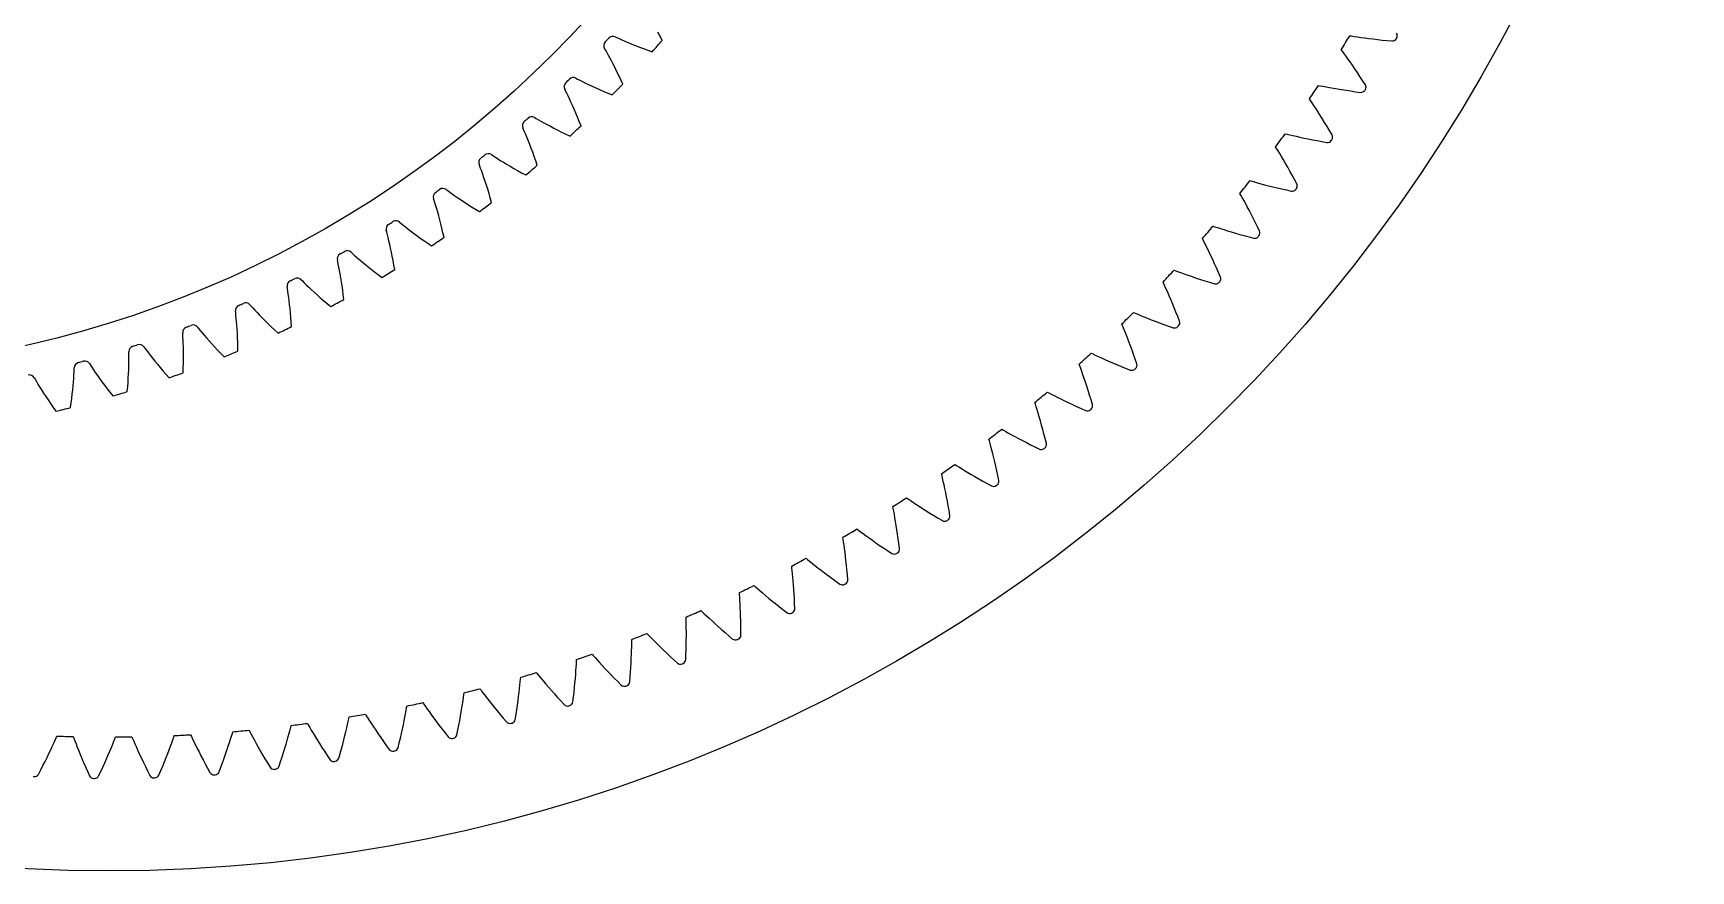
# Model space of a CAD drawing. Header units: millimetres. Extents: x -107 to 107, y -107 to 107.
# Drawn here: x -5.1 to 107.1, y -107.1 to -50.4 of the extents above; entities that cross this region are included whole.
import ezdxf

# ---------------------------------------------------------------- set-up
doc = ezdxf.new("R2010")
doc.units = ezdxf.units.MM

msp = doc.modelspace()

# ---------------------------------------------------------------- linework, layer by layer
at = {"layer": 'journal'}
msp.add_circle((-21.875, 0), 73.3245, dxfattribs=at)
at = {"layer": 'outer'}
msp.add_circle((0, 0), 107.079107, dxfattribs=at)
at = {"layer": 'output_ring'}
for p, q in [((83.489256, -51.572666), (83.41437, -51.471333)), ((83.598293, -51.721525), (83.489256, -51.572666)), ((83.987743, -50.53033), (84.112133, -50.550419)), ((84.112133, -50.550419), (84.294417, -50.579067)), ((84.294417, -50.579067), (84.508019, -50.611458)), ((84.508019, -50.611458), (84.745192, -50.645957)), ((84.745192, -50.645957), (85.001845, -50.68158)), ((85.001845, -50.68158), (85.275396, -50.717629)), ((85.275396, -50.717629), (85.56405, -50.753562)), ((85.56405, -50.753562), (85.866478, -50.788934)), ((85.866478, -50.788934), (86.181653, -50.823367)), ((86.181653, -50.823367), (86.508756, -50.85653)), ((86.508756, -50.85653), (86.846884, -50.888528)), ((83.725015, -51.896501), (83.598293, -51.721525)), ((83.864417, -52.091458), (83.725015, -51.896501)), ((84.013751, -52.303211), (83.864417, -52.091458)), ((84.171211, -52.529786), (84.013751, -52.303211)), ((84.335492, -52.769836), (84.171211, -52.529786)), ((84.50559, -53.022384), (84.335492, -52.769836)), ((84.680697, -53.286691), (84.50559, -53.022384)), ((84.860146, -53.56218), (84.680697, -53.286691)), ((85.043614, -53.848002), (84.860146, -53.56218)), ((81.330658, -54.91375), (81.25994, -54.809465)), ((81.433572, -55.066905), (81.330658, -54.91375)), ((81.870977, -53.892471), (81.99445, -53.917585)), ((81.99445, -53.917585), (82.175423, -53.953597)), ((82.175423, -53.953597), (82.387537, -53.994618)), ((82.387537, -53.994618), (82.623118, -54.038699)), ((82.623118, -54.038699), (82.878116, -54.084694)), ((82.878116, -54.084694), (83.149981, -54.1318)), ((83.149981, -54.1318), (83.436942, -54.179401)), ((83.436942, -54.179401), (83.737687, -54.227)), ((83.737687, -54.227), (84.051208, -54.274177)), ((84.051208, -54.274177), (84.376699, -54.320569)), ((84.376699, -54.320569), (84.713253, -54.366243)), ((81.553099, -55.246873), (81.433572, -55.066905)), ((81.684486, -55.447319), (81.553099, -55.246873)), ((81.825116, -55.66495), (81.684486, -55.447319)), ((81.973264, -55.89772), (81.825116, -55.66495)), ((82.127682, -56.14423), (81.973264, -55.89772)), ((79.619696, -57.166067), (79.742051, -57.196164)), ((79.742051, -57.196164), (79.921415, -57.239481)), ((82.287406, -56.403464), (82.127682, -56.14423)), ((82.451658, -56.67465), (82.287406, -56.403464)), ((82.619795, -56.957186), (82.451658, -56.67465)), ((82.791529, -57.250208), (82.619795, -56.957186)), ((79.038433, -58.16461), (78.972, -58.057545)), ((79.135057, -58.321811), (79.038433, -58.16461)), ((79.247192, -58.506474), (79.135057, -58.321811)), ((79.921415, -57.239481), (80.131693, -57.289064)), ((80.131693, -57.289064), (80.365293, -57.342656)), ((80.365293, -57.342656), (80.618218, -57.398947)), ((80.618218, -57.398947), (80.887951, -57.457031)), ((80.887951, -57.457031), (81.172747, -57.516223)), ((81.172747, -57.516223), (81.471317, -57.575971)), ((81.471317, -57.575971), (81.782668, -57.635815)), ((81.782668, -57.635815), (82.106011, -57.69536)), ((82.106011, -57.69536), (82.440437, -57.754635)), ((79.370348, -58.712081), (79.247192, -58.506474)), ((79.502042, -58.935232), (79.370348, -58.712081)), ((79.640636, -59.173814), (79.502042, -58.935232)), ((79.784937, -59.426379), (79.640636, -59.173814)), ((79.934024, -59.691873), (79.784937, -59.426379)), ((77.237601, -60.34574), (77.358635, -60.38077)), ((77.358635, -60.38077), (77.536097, -60.43132)), ((77.536097, -60.43132), (77.744192, -60.489384)), ((77.744192, -60.489384), (77.975429, -60.552399)), ((77.975429, -60.552399), (78.225865, -60.618894)), ((80.087151, -59.969493), (79.934024, -59.691873)), ((80.2437, -60.25861), (80.087151, -59.969493)), ((80.403418, -60.558351), (80.2437, -60.25861)), ((76.616349, -61.319906), (76.554309, -61.210237)), ((76.706522, -61.480893), (76.616349, -61.319906)), ((76.811082, -61.66995), (76.706522, -61.480893)), ((76.925804, -61.880378), (76.811082, -61.66995)), ((78.225865, -60.618894), (78.493023, -60.687862)), ((78.493023, -60.687862), (78.775185, -60.758546)), ((78.775185, -60.758546), (79.071088, -60.830345)), ((79.071088, -60.830345), (79.379759, -60.902757)), ((79.379759, -60.902757), (79.700423, -60.975356)), ((79.700423, -60.975356), (80.032173, -61.048136)), ((77.048347, -62.108683), (76.925804, -61.880378)), ((77.177158, -62.352686), (77.048347, -62.108683)), ((77.311105, -62.610891), (77.177158, -62.352686)), ((77.44931, -62.882209), (77.311105, -62.610891)), ((74.728604, -63.426264), (74.848119, -63.466171)), ((74.848119, -63.466171), (75.023387, -63.523871)), ((75.023387, -63.523871), (75.228958, -63.59032)), ((75.228958, -63.59032), (75.457451, -63.662655)), ((75.457451, -63.662655), (75.704987, -63.739244)), ((75.704987, -63.739244), (75.96913, -63.818982)), ((75.96913, -63.818982), (76.248196, -63.901043)), ((76.248196, -63.901043), (76.540947, -63.984774)), ((77.591062, -63.165806), (77.44931, -62.882209)), ((77.735765, -63.46103), (77.591062, -63.165806)), ((77.883205, -63.766998), (77.735765, -63.46103)), ((74.068384, -64.374454), (74.010839, -64.26236)), ((74.151959, -64.538963), (74.068384, -64.374454)), ((74.248771, -64.732102), (74.151959, -64.538963)), ((74.354872, -64.947006), (74.248771, -64.732102)), ((74.468061, -65.180089), (74.354872, -64.947006)), ((76.540947, -63.984774), (76.846429, -64.069636)), ((76.846429, -64.069636), (77.163888, -64.155171)), ((77.163888, -64.155171), (77.492415, -64.241335)), ((74.586878, -65.429112), (74.468061, -65.180089)), ((74.710252, -65.692534), (74.586878, -65.429112)), ((74.837348, -65.969229), (74.710252, -65.692534)), ((74.96749, -66.258338), (74.837348, -65.969229)), ((71.398725, -67.323234), (71.34577, -67.208901)), ((71.475564, -67.490995), (71.398725, -67.323234)), ((72.096829, -66.402579), (72.214628, -66.447297)), ((72.214628, -66.447297), (72.387414, -66.512052)), ((72.387414, -66.512052), (72.590123, -66.586778)), ((72.590123, -66.586778), (72.815497, -66.668313)), ((72.815497, -66.668313), (73.059726, -66.754871)), ((73.059726, -66.754871), (73.32042, -66.845248)), ((73.32042, -66.845248), (73.595932, -66.938551)), ((73.595932, -66.938551), (73.885048, -67.034077)), ((73.885048, -67.034077), (74.186841, -67.131249)), ((74.186841, -67.131249), (74.500573, -67.229579)), ((74.500573, -67.229579), (74.825338, -67.328986)), ((75.100111, -66.559184), (74.96749, -66.258338)), ((75.235029, -66.870875), (75.100111, -66.559184)), ((71.56447, -67.687899), (71.475564, -67.490995)), ((71.661774, -67.906926), (71.56447, -67.687899)), ((71.765425, -68.144405), (71.661774, -67.906926)), ((71.874053, -68.398039), (71.765425, -68.144405)), ((71.986649, -68.666244), (71.874053, -68.398039)), ((69.346598, -69.269796), (69.462489, -69.31925)), ((69.462489, -69.31925), (69.632508, -69.390955)), ((69.632508, -69.390955), (69.832023, -69.473834)), ((69.832023, -69.473834), (70.053907, -69.564435)), ((70.053907, -69.564435), (70.294427, -69.660819)), ((72.102428, -68.947862), (71.986649, -68.666244)), ((72.220747, -69.242008), (72.102428, -68.947862)), ((72.341066, -69.547981), (72.220747, -69.242008)), ((72.463243, -69.864884), (72.341066, -69.547981)), ((68.611758, -70.161403), (68.56348, -70.045017)), ((68.681736, -70.33214), (68.611758, -70.161403)), ((68.762589, -70.532485), (68.681736, -70.33214)), ((68.850937, -70.755276), (68.762589, -70.532485)), ((70.294427, -69.660819), (70.551245, -69.761687)), ((70.551245, -69.761687), (70.822749, -69.866078)), ((70.822749, -69.866078), (71.107757, -69.973243)), ((71.107757, -69.973243), (71.405364, -70.082565)), ((71.405364, -70.082565), (71.714853, -70.193529)), ((71.714853, -70.193529), (72.035323, -70.306015)), ((68.944879, -70.99676), (68.850937, -70.755276)), ((69.043138, -71.254587), (68.944879, -70.99676)), ((69.144773, -71.527135), (69.043138, -71.254587)), ((69.249044, -71.813214), (69.144773, -71.527135)), ((69.355345, -72.111914), (69.249044, -71.813214)), ((65.712062, -72.884297), (65.668541, -72.76605)), ((65.775063, -73.057729), (65.712062, -72.884297)), ((66.482432, -72.023201), (66.596223, -72.077312)), ((66.596223, -72.077312), (66.763196, -72.155848)), ((66.763196, -72.155848), (66.959189, -72.246744)), ((66.959189, -72.246744), (67.177219, -72.346263)), ((67.177219, -72.346263), (67.413636, -72.452315)), ((67.413636, -72.452315), (67.666155, -72.563508)), ((67.666155, -72.563508), (67.933205, -72.678816)), ((67.933205, -72.678816), (68.213636, -72.797443)), ((68.213636, -72.797443), (68.506568, -72.918736)), ((68.506568, -72.918736), (68.811306, -73.042151)), ((69.463166, -72.422511), (69.355345, -72.111914)), ((69.572399, -72.744105), (69.463166, -72.422511)), ((65.847731, -73.261186), (65.775063, -73.057729)), ((65.926977, -73.487374), (65.847731, -73.261186)), ((66.011056, -73.732468), (65.926977, -73.487374)), ((66.098786, -73.994065), (66.011056, -73.732468)), ((66.189292, -74.270508), (66.098786, -73.994065)), ((68.811306, -73.042151), (69.126954, -73.167532)), ((63.509035, -74.658274), (63.620539, -74.716951)), ((63.620539, -74.716951), (63.784193, -74.802189)), ((63.784193, -74.802189), (63.976341, -74.900954)), ((63.976341, -74.900954), (64.190159, -75.009226)), ((64.190159, -75.009226), (64.422083, -75.124772)), ((64.422083, -75.124772), (64.669889, -75.246107)), ((66.281884, -74.560578), (66.189292, -74.270508)), ((66.375993, -74.863339), (66.281884, -74.560578)), ((66.471138, -75.178051), (66.375993, -74.863339)), ((66.567249, -75.503808), (66.471138, -75.178051)), ((62.704401, -75.487442), (62.665708, -75.367529)), ((62.760322, -75.663285), (62.704401, -75.487442)), ((62.824685, -75.869519), (62.760322, -75.663285)), ((62.8947, -76.098734), (62.824685, -75.869519)), ((62.968777, -76.347033), (62.8947, -76.098734)), ((64.669889, -75.246107), (64.932047, -75.372143)), ((64.932047, -75.372143), (65.20744, -75.502037)), ((65.20744, -75.502037), (65.495216, -75.635102)), ((65.495216, -75.635102), (65.794702, -75.770765)), ((65.794702, -75.770765), (66.10501, -75.908835)), ((60.431292, -77.170682), (60.540328, -77.23383)), ((60.540328, -77.23383), (60.700393, -77.32563)), ((60.700393, -77.32563), (60.88838, -77.432101)), ((60.88838, -77.432101), (61.097635, -77.54895)), ((63.045834, -76.61197), (62.968777, -76.347033)), ((63.125063, -76.891854), (63.045834, -76.61197)), ((63.205823, -77.185438), (63.125063, -76.891854)), ((63.287585, -77.491765), (63.205823, -77.185438)), ((59.593718, -77.966561), (59.559915, -77.845178)), ((59.642466, -78.144526), (59.593718, -77.966561)), ((59.698418, -78.353199), (59.642466, -78.144526)), ((59.759087, -78.585063), (59.698418, -78.353199)), ((61.097635, -77.54895), (61.324686, -77.6738)), ((61.324686, -77.6738), (61.567371, -77.805077)), ((61.567371, -77.805077), (61.824206, -77.941634)), ((61.824206, -77.941634), (62.094109, -78.082581)), ((62.094109, -78.082581), (62.376255, -78.227199)), ((62.376255, -78.227199), (62.669998, -78.374887)), ((62.669998, -78.374887), (62.974455, -78.52542)), ((63.369898, -77.810074), (63.287585, -77.491765)), ((63.452729, -78.139458), (63.369898, -77.810074)), ((57.254262, -79.5563), (57.360648, -79.623815)), ((57.360648, -79.623815), (57.516861, -79.722026)), ((59.82304, -78.83616), (59.759087, -78.585063)), ((59.889297, -79.104003), (59.82304, -78.83616)), ((59.957119, -79.386867), (59.889297, -79.104003)), ((60.025915, -79.683483), (59.957119, -79.386867)), ((56.385121, -80.317582), (56.356266, -80.194929)), ((56.426618, -80.497376), (56.385121, -80.317582)), ((56.474068, -80.708145), (56.426618, -80.497376)), ((56.52529, -80.942277), (56.474068, -80.708145)), ((57.516861, -79.722026), (57.700379, -79.836027)), ((57.700379, -79.836027), (57.904727, -79.96126)), ((57.904727, -79.96126), (58.126532, -80.095209)), ((58.126532, -80.095209), (58.363698, -80.236213)), ((58.363698, -80.236213), (58.614788, -80.383067)), ((58.614788, -80.383067), (58.878757, -80.534836)), ((58.878757, -80.534836), (59.154811, -80.69077)), ((59.154811, -80.69077), (59.442327, -80.85024)), ((60.095195, -79.992871), (60.025915, -79.683483)), ((60.164542, -80.314255), (60.095195, -79.992871)), ((60.233955, -80.646725), (60.164542, -80.314255)), ((53.983162, -81.811206), (54.086725, -81.882977)), ((54.086725, -81.882977), (54.23883, -81.987438)), ((56.579015, -81.195759), (56.52529, -80.942277)), ((56.634363, -81.466067), (56.579015, -81.195759)), ((56.690665, -81.751448), (56.634363, -81.466067)), ((56.747384, -82.050608), (56.690665, -81.751448)), ((59.442327, -80.85024), (59.740434, -81.012988)), ((53.083885, -82.53664), (53.060024, -82.412919)), ((53.118061, -82.717969), (53.083885, -82.53664)), ((53.15693, -82.930488), (53.118061, -82.717969)), ((53.198622, -83.166503), (53.15693, -82.930488)), ((54.23883, -81.987438), (54.417577, -82.108783)), ((54.417577, -82.108783), (54.616682, -82.242195)), ((54.616682, -82.242195), (54.832876, -82.385022)), ((54.832876, -82.385022), (55.064133, -82.535522)), ((55.064133, -82.535522), (55.309065, -82.69243)), ((55.309065, -82.69243), (55.566667, -82.854773)), ((55.566667, -82.854773), (55.836175, -83.021765)), ((55.836175, -83.021765), (56.116992, -83.192757)), ((56.80407, -82.36255), (56.747384, -82.050608)), ((56.860335, -82.68648), (56.80407, -82.36255)), ((56.916218, -83.021489), (56.860335, -82.68648)), ((50.623369, -83.931697), (50.723938, -84.007606)), ((50.723938, -84.007606), (50.871685, -84.118146)), ((50.871685, -84.118146), (51.045367, -84.246635)), ((53.24203, -83.421954), (53.198622, -83.166503)), ((53.286378, -83.694283), (53.24203, -83.421954)), ((53.331069, -83.981711), (53.286378, -83.694283)), ((53.375618, -84.282924), (53.331069, -83.981711)), ((56.116992, -83.192757), (56.408259, -83.367451)), ((49.695431, -84.620092), (49.676604, -84.495505)), ((49.722231, -84.802656), (49.695431, -84.620092)), ((49.752456, -85.016576), (49.722231, -84.802656)), ((49.784548, -85.254087), (49.752456, -85.016576)), ((49.817569, -85.511087), (49.784548, -85.254087)), ((51.045367, -84.246635), (51.238902, -84.388006)), ((51.238902, -84.388006), (51.449131, -84.539477)), ((51.449131, -84.539477), (51.674098, -84.699225)), ((51.674098, -84.699225), (51.91247, -84.86593)), ((51.91247, -84.86593), (52.163282, -85.038579)), ((52.163282, -85.038579), (52.425801, -85.216356)), ((52.425801, -85.216356), (52.699458, -85.398588)), ((53.419615, -84.596907), (53.375618, -84.282924)), ((53.462707, -84.922851), (53.419615, -84.596907)), ((53.504968, -85.25985), (53.462707, -84.922851)), ((47.180401, -85.914289), (47.277812, -85.994211)), ((47.277812, -85.994211), (47.420957, -86.110647)), ((47.420957, -86.110647), (47.58929, -86.246069)), ((47.58929, -86.246069), (47.776936, -86.395167)), ((47.776936, -86.395167), (47.980854, -86.555034)), ((49.850844, -85.78499), (49.817569, -85.511087)), ((49.88385, -86.073993), (49.850844, -85.78499)), ((49.916156, -86.376763), (49.88385, -86.073993)), ((49.947393, -86.692271), (49.916156, -86.376763)), ((52.699458, -85.398588), (52.983405, -85.584942)), ((46.225328, -86.564513), (46.211565, -86.439265)), ((46.244707, -86.748013), (46.225328, -86.564513)), ((46.266238, -86.962982), (46.244707, -86.748013)), ((46.288679, -87.201598), (46.266238, -86.962982)), ((46.311258, -87.459726), (46.288679, -87.201598)), ((46.333406, -87.734752), (46.311258, -87.459726)), ((47.980854, -86.555034), (48.199163, -86.723768)), ((48.199163, -86.723768), (48.430583, -86.899996)), ((48.430583, -86.899996), (48.674192, -87.082667)), ((48.674192, -87.082667), (48.929291, -87.270937)), ((48.929291, -87.270937), (49.195338, -87.464109)), ((49.195338, -87.464109), (49.4715, -87.661817)), ((49.97724, -87.019694), (49.947393, -86.692271)), ((50.005809, -87.358129), (49.97724, -87.019694)), ((42.679277, -88.366708), (42.670601, -88.241006)), ((42.691204, -88.550843), (42.679277, -88.366708)), ((42.704005, -88.766508), (42.691204, -88.550843)), ((43.659916, -87.755724), (43.754008, -87.839528)), ((43.754008, -87.839528), (43.892317, -87.961669)), ((43.892317, -87.961669), (44.055024, -88.103802)), ((44.055024, -88.103802), (44.236474, -88.260381)), ((44.236474, -88.260381), (44.433745, -88.428381)), ((44.433745, -88.428381), (44.645036, -88.605823)), ((44.645036, -88.605823), (44.869125, -88.791285)), ((46.354673, -88.024855), (46.333406, -87.734752)), ((46.374681, -88.328686), (46.354673, -88.024855)), ((46.393107, -88.645201), (46.374681, -88.328686)), ((46.40966, -88.973564), (46.393107, -88.645201)), ((40.067698, -89.452976), (40.158316, -89.540524)), ((40.158316, -89.540524), (40.291562, -89.66817)), ((40.291562, -89.66817), (40.448375, -89.81678)), ((42.716758, -89.005838), (42.704005, -88.766508)), ((42.728857, -89.264668), (42.716758, -89.005838)), ((42.739841, -89.540366), (42.728857, -89.264668)), ((42.749334, -89.831092), (42.739841, -89.540366)), ((44.869125, -88.791285), (45.105131, -88.983678)), ((45.105131, -88.983678), (45.35239, -89.182132)), ((45.35239, -89.182132), (45.61039, -89.385927)), ((45.61039, -89.385927), (45.878314, -89.594665)), ((46.42449, -89.312879), (46.40966, -88.973564)), ((39.063104, -90.023717), (39.059529, -89.897767)), ((39.067559, -90.208185), (39.063104, -90.023717)), ((39.07161, -90.424191), (39.067559, -90.208185)), ((39.074653, -90.663841), (39.07161, -90.424191)), ((39.076253, -90.922949), (39.074653, -90.663841)), ((40.448375, -89.81678), (40.62333, -89.980584)), ((40.62333, -89.980584), (40.813631, -90.15644)), ((40.813631, -90.15644), (41.017558, -90.342299)), ((41.017558, -90.342299), (41.233947, -90.536691)), ((41.233947, -90.536691), (41.461962, -90.73849)), ((41.461962, -90.73849), (41.700976, -90.946801)), ((42.757014, -90.135485), (42.749334, -89.831092)), ((42.762597, -90.452486), (42.757014, -90.135485)), ((42.765829, -90.781251), (42.762597, -90.452486)), ((42.766897, -91.120888), (42.765829, -90.781251)), ((35.368349, -92.172883), (35.37502, -91.933307)), ((35.37502, -91.933307), (35.379726, -91.717314)), ((35.379726, -91.717314), (35.382751, -91.532818)), ((35.382751, -91.532818), (35.384283, -91.406826)), ((36.409649, -91.003257), (36.496645, -91.094406)), ((36.496645, -91.094406), (36.624608, -91.227347)), ((36.624608, -91.227347), (36.77527, -91.382189)), ((36.77527, -91.382189), (36.943443, -91.552949)), ((36.943443, -91.552949), (37.126461, -91.736373)), ((37.126461, -91.736373), (37.322688, -91.930344)), ((37.322688, -91.930344), (37.531022, -92.133344)), ((39.061828, -92.111159), (39.069096, -91.794191)), ((39.069096, -91.794191), (39.073759, -91.489738)), ((39.073759, -91.489738), (39.076055, -91.198865)), ((39.076055, -91.198865), (39.076253, -90.922949)), ((41.700976, -90.946801), (41.950505, -91.160884)), ((41.950505, -91.160884), (42.209749, -91.380308)), ((31.620309, -93.291377), (31.633765, -93.075752)), ((31.633765, -93.075752), (31.644264, -92.89153)), ((31.644264, -92.89153), (31.6509, -92.765704)), ((32.691779, -92.40402), (32.775009, -92.498619)), ((32.775009, -92.498619), (32.89748, -92.636637)), ((32.89748, -92.636637), (33.041743, -92.797458)), ((33.041743, -92.797458), (33.202858, -92.974893)), ((33.202858, -92.974893), (33.378292, -93.165583)), ((35.316988, -93.30208), (35.333985, -92.998066)), ((35.333985, -92.998066), (35.348068, -92.707525)), ((35.348068, -92.707525), (35.359447, -92.431844)), ((35.359447, -92.431844), (35.368349, -92.172883)), ((37.531022, -92.133344), (37.750671, -92.344218)), ((37.750671, -92.344218), (37.981047, -92.562044)), ((37.981047, -92.562044), (38.221695, -92.786064)), ((38.221695, -92.786064), (38.471834, -93.015814)), ((39.039037, -92.779185), (39.051734, -92.439784)), ((39.051734, -92.439784), (39.061828, -92.111159)), ((27.835829, -94.281267), (27.853785, -94.097622)), ((27.853785, -94.097622), (27.865516, -93.972168)), ((28.920196, -93.652963), (28.999525, -93.750858)), ((28.999525, -93.750858), (29.116301, -93.893726)), ((29.116301, -93.893726), (29.253928, -94.060261)), ((29.253928, -94.060261), (29.40772, -94.244079)), ((29.40772, -94.244079), (29.575283, -94.441722)), ((31.536158, -94.353598), (31.562003, -94.063867)), ((31.562003, -94.063867), (31.584545, -93.788873)), ((31.584545, -93.788873), (31.603934, -93.530486)), ((31.603934, -93.530486), (31.620309, -93.291377)), ((33.378292, -93.165583), (33.566498, -93.367346)), ((33.566498, -93.367346), (33.766433, -93.578623)), ((33.766433, -93.578623), (33.977356, -93.798226)), ((33.977356, -93.798226), (34.198715, -94.025208)), ((34.198715, -94.025208), (34.430087, -94.258796)), ((34.430087, -94.258796), (34.67071, -94.498495)), ((35.247036, -94.285047), (35.273478, -93.946439)), ((35.273478, -93.946439), (35.296881, -93.618493)), ((35.296881, -93.618493), (35.316988, -93.30208)), ((23.961285, -95.545706), (23.992159, -95.331879)), ((23.992159, -95.331879), (24.017542, -95.149112)), ((24.017542, -95.149112), (24.034348, -95.024236)), ((25.101098, -94.748035), (25.176394, -94.849064)), ((25.176394, -94.849064), (25.287285, -94.996547)), ((25.287285, -94.996547), (25.41805, -95.168523)), ((25.41805, -95.168523), (25.564266, -95.358423)), ((25.564266, -95.358423), (25.723681, -95.562694)), ((27.686517, -95.554108), (27.724082, -95.265662)), ((27.724082, -95.265662), (27.75775, -94.991808)), ((27.75775, -94.991808), (27.787595, -94.734419)), ((27.787595, -94.734419), (27.813646, -94.49617)), ((27.813646, -94.49617), (27.835829, -94.281267)), ((29.575283, -94.441722), (29.755157, -94.650947)), ((29.755157, -94.650947), (29.946366, -94.870153)), ((29.946366, -94.870153), (30.148216, -95.098122)), ((30.148216, -95.098122), (30.360195, -95.33389)), ((30.360195, -95.33389), (30.581911, -95.576662)), ((31.397125, -95.635998), (31.437267, -95.29874)), ((31.437267, -95.29874), (31.473941, -94.972012)), ((31.473941, -94.972012), (31.506855, -94.656674)), ((31.506855, -94.656674), (31.536158, -94.353598)), ((17.34552, -96.469623), (17.412387, -96.576418)), ((20.024296, -96.673616), (20.069556, -96.43826)), ((20.069556, -96.43826), (20.10907, -96.22586)), ((20.10907, -96.22586), (20.141839, -96.044272)), ((20.141839, -96.044272), (20.163691, -95.92018)), ((21.240758, -95.687436), (21.311898, -95.791434)), ((21.311898, -95.791434), (21.416721, -95.94329)), ((21.416721, -95.94329), (21.54041, -96.120423)), ((21.54041, -96.120423), (21.67881, -96.316093)), ((21.67881, -96.316093), (21.829816, -96.526656)), ((23.791387, -96.597622), (23.840611, -96.310936)), ((23.840611, -96.310936), (23.885349, -96.038671)), ((23.885349, -96.038671), (23.9256, -95.782703)), ((23.9256, -95.782703), (23.961285, -95.545706)), ((25.723681, -95.562694), (25.894929, -95.779036)), ((25.894929, -95.779036), (26.077097, -96.005811)), ((26.077097, -96.005811), (26.269543, -96.241773)), ((26.269543, -96.241773), (26.471793, -96.485937)), ((26.471793, -96.485937), (26.683488, -96.737496)), ((27.495628, -96.82982), (27.549405, -96.494466)), ((27.549405, -96.494466), (27.599289, -96.169492)), ((27.599289, -96.169492), (27.644955, -95.855747)), ((27.644955, -95.855747), (27.686517, -95.554108)), ((30.581911, -95.576662), (30.812622, -95.825915)), ((9.475995, -97.557474), (9.533994, -97.669334)), ((12.193623, -97.746819), (12.250208, -97.538316)), ((12.250208, -97.538316), (12.297576, -97.359979)), ((12.297576, -97.359979), (12.329406, -97.238064)), ((13.421784, -97.093311), (13.484268, -97.202728)), ((13.484268, -97.202728), (13.576449, -97.362574)), ((13.576449, -97.362574), (13.685385, -97.549143)), ((13.685385, -97.549143), (13.807485, -97.755378)), ((16.029243, -97.657563), (16.090092, -97.405695)), ((16.090092, -97.405695), (16.144853, -97.172366)), ((16.144853, -97.172366), (16.192942, -96.961742)), ((16.192942, -96.961742), (16.233043, -96.781631)), ((16.233043, -96.781631), (16.259906, -96.658526)), ((17.412387, -96.576418), (17.51097, -96.732397)), ((17.51097, -96.732397), (17.627378, -96.914398)), ((17.627378, -96.914398), (17.757735, -97.115516)), ((17.757735, -97.115516), (17.900084, -97.332026)), ((17.900084, -97.332026), (18.053249, -97.561526)), ((18.053249, -97.561526), (18.216454, -97.802309)), ((19.791315, -97.77971), (19.857168, -97.482427)), ((19.857168, -97.482427), (19.91797, -97.197971)), ((19.91797, -97.197971), (19.973705, -96.927743)), ((19.973705, -96.927743), (20.024296, -96.673616)), ((21.829816, -96.526656), (21.992155, -96.749761)), ((21.992155, -96.749761), (22.164984, -96.983732)), ((22.164984, -96.983732), (22.347709, -97.227299)), ((22.347709, -97.227299), (22.539898, -97.479459)), ((22.539898, -97.479459), (22.741225, -97.73939)), ((23.548956, -97.864551), (23.616279, -97.531651)), ((23.616279, -97.531651), (23.679292, -97.208966)), ((23.679292, -97.208966), (23.737635, -96.89733)), ((23.737635, -96.89733), (23.791387, -96.597622)), ((26.683488, -96.737496), (26.903909, -96.995893)), ((-3.957199, -98.88517), (-3.846896, -98.650707)), ((-3.846896, -98.650707), (-3.746287, -98.433177)), ((-3.746287, -98.433177), (-3.656784, -98.236545)), ((-3.656784, -98.236545), (-3.581247, -98.068193)), ((-3.581247, -98.068193), (-3.530154, -97.953016)), ((-2.428736, -97.986512), (-2.384735, -98.104581)), ((-2.384735, -98.104581), (-2.319569, -98.277212)), ((-2.319569, -98.277212), (-2.24218, -98.47892)), ((-2.24218, -98.47892), (-2.154976, -98.702161)), ((-2.154976, -98.702161), (-2.059124, -98.942894)), ((0.05343, -98.964304), (0.154141, -98.725563)), ((0.154141, -98.725563), (0.245852, -98.504135)), ((0.245852, -98.504135), (0.327313, -98.304037)), ((0.327313, -98.304037), (0.395965, -98.132762)), ((0.395965, -98.132762), (0.442349, -98.015609)), ((1.544219, -98.004442), (1.592968, -98.120631)), ((1.592968, -98.120631), (1.665078, -98.290479)), ((1.665078, -98.290479), (1.750577, -98.488885)), ((1.750577, -98.488885), (1.846756, -98.708409)), ((1.846756, -98.708409), (1.952285, -98.94506)), ((4.063972, -98.880839), (4.154925, -98.638213)), ((4.154925, -98.638213), (4.237587, -98.413251)), ((4.237587, -98.413251), (4.310872, -98.210015)), ((4.310872, -98.210015), (4.372527, -98.0361)), ((4.372527, -98.0361), (4.414125, -97.917163)), ((5.514638, -97.861351), (5.568055, -97.975469)), ((5.568055, -97.975469), (5.646988, -98.142255)), ((5.646988, -98.142255), (5.740458, -98.337034)), ((5.740458, -98.337034), (5.845455, -98.552479)), ((5.845455, -98.552479), (5.960487, -98.784659)), ((7.979732, -98.896385), (8.067837, -98.634914)), ((8.067837, -98.634914), (8.148883, -98.388801)), ((8.148883, -98.388801), (8.22236, -98.160674)), ((8.22236, -98.160674), (8.287348, -97.954635)), ((8.287348, -97.954635), (8.341904, -97.778364)), ((8.341904, -97.778364), (8.378648, -97.657839)), ((9.533994, -97.669334), (9.619621, -97.832784)), ((9.619621, -97.832784), (9.720907, -98.023614)), ((9.720907, -98.023614), (9.834549, -98.234628)), ((9.834549, -98.234628), (9.958896, -98.461955)), ((9.958896, -98.461955), (10.092972, -98.703106)), ((10.092972, -98.703106), (10.236141, -98.956314)), ((11.897371, -98.770356), (11.98101, -98.491759)), ((11.98101, -98.491759), (12.058446, -98.226932)), ((12.058446, -98.226932), (12.129452, -97.977737)), ((12.129452, -97.977737), (12.193623, -97.746819)), ((13.807485, -97.755378), (13.940943, -97.977479)), ((13.940943, -97.977479), (14.084681, -98.212998)), ((14.084681, -98.212998), (14.237994, -98.460196)), ((14.237994, -98.460196), (14.400394, -98.717762)), ((14.400394, -98.717762), (14.57153, -98.984658)), ((15.729087, -98.807326), (15.812477, -98.501439)), ((15.812477, -98.501439), (15.890323, -98.207069)), ((15.890323, -98.207069), (15.962603, -97.925311)), ((15.962603, -97.925311), (16.029243, -97.657563)), ((18.216454, -97.802309), (18.389158, -98.053081)), ((18.389158, -98.053081), (18.57097, -98.312822)), ((18.57097, -98.312822), (18.761598, -98.580698)), ((18.761598, -98.580698), (18.960368, -98.856098)), ((19.563593, -98.73849), (19.644351, -98.408592)), ((19.644351, -98.408592), (19.72039, -98.088726)), ((19.72039, -98.088726), (19.791315, -97.77971)), ((22.741225, -97.73939), (22.950992, -98.006508)), ((-4.482657, -99.950977), (-4.339399, -99.668137)), ((-4.339399, -99.668137), (-4.20389, -99.395463)), ((-4.20389, -99.395463), (-4.076373, -99.134022)), ((-4.076373, -99.134022), (-3.957199, -98.88517)), ((-2.059124, -98.942894), (-1.955293, -99.198528)), ((-1.955293, -99.198528), (-1.843898, -99.467235)), ((-1.843898, -99.467235), (-1.725209, -99.747639)), ((-1.725209, -99.747639), (-1.599404, -100.038662)), ((-0.428403, -100.050529), (-0.296726, -99.762116)), ((-0.296726, -99.762116), (-0.172378, -99.484175)), ((-0.172378, -99.484175), (-0.05556, -99.217781)), ((-0.05556, -99.217781), (0.05343, -98.964304)), ((1.952285, -98.94506), (2.066391, -99.196276)), ((2.066391, -99.196276), (2.188584, -99.460248)), ((2.188584, -99.460248), (2.318539, -99.735612)), ((2.318539, -99.735612), (2.456034, -100.021297)), ((3.626555, -99.985699), (3.746435, -99.692187)), ((3.746435, -99.692187), (3.859417, -99.409434)), ((3.859417, -99.409434), (3.965343, -99.138525)), ((3.965343, -99.138525), (4.063972, -98.880839)), ((5.960487, -98.784659), (6.08468, -99.031045)), ((6.08468, -99.031045), (6.21747, -99.289847)), ((6.21747, -99.289847), (6.358478, -99.559719)), ((6.358478, -99.559719), (6.507437, -99.839597)), ((6.507437, -99.839597), (6.664161, -100.12862)), ((7.561274, -100.064873), (7.675554, -99.756593)), ((7.675554, -99.756593), (7.783441, -99.458463)), ((7.783441, -99.458463), (7.884872, -99.171365)), ((7.884872, -99.171365), (7.979732, -98.896385)), ((10.236141, -98.956314), (10.387969, -99.22025)), ((10.387969, -99.22025), (10.548149, -99.493862)), ((10.548149, -99.493862), (10.716457, -99.776296)), ((10.716457, -99.776296), (10.892271, -100.066888)), ((11.503039, -99.998518), (11.610249, -99.676245)), ((11.610249, -99.676245), (11.711942, -99.363587)), ((11.711942, -99.363587), (11.807659, -99.06133)), ((11.807659, -99.06133), (11.897371, -98.770356)), ((14.57153, -98.984658), (14.751145, -99.260039)), ((14.751145, -99.260039), (14.938591, -99.543267)), ((15.546087, -99.450202), (15.640149, -99.123849)), ((15.640149, -99.123849), (15.729087, -98.807326)), ((-4.791321, -100.543855), (-4.63349, -100.243116)), ((-4.63349, -100.243116), (-4.482657, -99.950977)), ((-1.599404, -100.038662), (-1.466602, -100.339427)), ((-1.466602, -100.339427), (-1.327338, -100.649201)), ((-0.712787, -100.65543), (-0.567274, -100.348542)), ((-0.567274, -100.348542), (-0.428403, -100.050529)), ((2.456034, -100.021297), (2.600916, -100.316434)), ((2.600916, -100.316434), (2.752619, -100.620309)), ((3.366918, -100.601627), (3.499875, -100.289095)), ((3.499875, -100.289095), (3.626555, -99.985699)), ((6.664161, -100.12862), (6.828054, -100.426099)), ((7.441091, -100.382537), (7.561274, -100.064873))]:
    msp.add_line(p, q, dxfattribs=at)
for centre, radius, start, end in [((86.908643, -50.527114), 0.3, 329.827055, 34.469199), ((0, 0), 98.016607, 328.323093, 328.96723), ((86.872281, -50.589605), 0.3, 265.143704, 329.785848), ((0, 0), 100.829107, 329.785848, 329.827055), ((84.789607, -54.007629), 0.3, 327.504474, 32.146618), ((0, 0), 98.016607, 326.000512, 326.644649), ((84.750743, -54.068595), 0.3, 262.821124, 327.463268), ((0, 0), 100.829107, 327.463268, 327.504474), ((0, 0), 98.016607, 323.677932, 324.322068), ((82.489959, -57.458751), 0.3, 260.498543, 325.140687), ((0, 0), 100.829107, 325.140687, 325.181894), ((82.531262, -57.399409), 0.3, 325.181894, 29.824038), ((0, 0), 98.016607, 321.355351, 321.999488), ((80.137318, -60.696883), 0.3, 322.859313, 27.501457), ((80.093645, -60.754502), 0.3, 258.175962, 322.818106), ((0, 0), 100.829107, 322.818106, 322.859313), ((0, 0), 98.016607, 319.03277, 319.676907), ((77.611709, -63.894632), 0.3, 320.536732, 25.178876), ((77.565737, -63.950433), 0.3, 255.853382, 320.495526), ((0, 0), 100.829107, 320.495526, 320.536732), ((0, 0), 98.016607, 316.71019, 317.354326), ((74.910388, -67.041294), 0.3, 253.530801, 318.172945), ((0, 0), 100.829107, 318.172945, 318.214152), ((74.958585, -66.987402), 0.3, 318.214152, 22.856296), ((0, 0), 98.016607, 314.387609, 315.031746), ((72.131962, -70.022007), 0.3, 251.20822, 315.850364), ((0, 0), 100.829107, 315.850364, 315.891571), ((72.182303, -69.970112), 0.3, 315.891571, 20.533715), ((0, 0), 98.016607, 312.065028, 312.709165), ((69.287426, -72.837861), 0.3, 313.568991, 18.211134), ((69.235023, -72.887673), 0.3, 248.88564, 313.527784), ((0, 0), 100.829107, 313.527784, 313.568991), ((0, 0), 98.016607, 309.742448, 310.386584), ((66.224332, -75.633586), 0.3, 246.563059, 311.205203), ((0, 0), 100.829107, 311.205203, 311.24641), ((66.27871, -75.585938), 0.3, 311.24641, 15.888554), ((0, 0), 98.016607, 307.419867, 308.064004), ((63.104834, -78.255232), 0.3, 244.240478, 308.882622), ((0, 0), 100.829107, 308.882622, 308.923829), ((63.161098, -78.209827), 0.3, 308.923829, 13.565973), ((0, 0), 98.016607, 305.097286, 305.741423), ((59.939713, -80.705218), 0.3, 306.601249, 11.243392), ((0, 0), 98.016607, 302.774706, 303.418843), ((59.881655, -80.748305), 0.3, 241.917898, 306.560042), ((0, 0), 100.829107, 306.560042, 306.601249), ((56.619847, -83.06801), 0.3, 304.278668, 8.920812), ((0, 0), 98.016607, 300.452125, 301.096262), ((56.56009, -83.108709), 0.3, 239.595317, 304.237461), ((0, 0), 100.829107, 304.237461, 304.278668), ((53.206955, -85.294322), 0.3, 301.956087, 6.598231), ((0, 0), 98.016607, 298.129545, 298.773681), ((53.145598, -85.332566), 0.3, 237.272737, 301.91488), ((0, 0), 100.829107, 301.91488, 301.956087), ((49.706644, -87.380495), 0.3, 299.633507, 4.275651), ((0, 0), 98.016607, 295.806964, 296.451101), ((49.643787, -87.416222), 0.3, 234.950156, 299.5923), ((0, 0), 100.829107, 299.5923, 299.633507), ((0, 0), 98.016607, 293.484383, 294.12852), ((46.060412, -89.356252), 0.3, 232.627575, 297.269719), ((0, 0), 100.829107, 297.269719, 297.310926), ((46.124665, -89.323103), 0.3, 297.310926, 1.95307), ((0, 0), 98.016607, 291.161803, 291.805939), ((42.401359, -91.149471), 0.3, 230.304995, 294.947138), ((0, 0), 100.829107, 294.947138, 294.988345), ((42.466903, -91.118953), 0.3, 294.988345, 359.630489), ((0, 0), 98.016607, 288.839222, 289.483359), ((38.672642, -92.792932), 0.3, 227.982414, 292.624558), ((0, 0), 100.829107, 292.624558, 292.665765), ((38.739368, -92.765095), 0.3, 292.665765, 357.307909), ((0, 0), 98.016607, 286.516641, 287.160778), ((0, 0), 98.016607, 284.194061, 284.838197), ((34.880385, -94.283934), 0.3, 225.659833, 290.301977), ((0, 0), 100.829107, 290.301977, 290.343184), ((34.948185, -94.258823), 0.3, 290.343184, 354.985328), ((0, 0), 98.016607, 279.548899, 280.193036), ((0, 0), 98.016607, 281.87148, 282.515617), ((31.03082, -95.620027), 0.3, 223.337253, 287.979397), ((0, 0), 100.829107, 287.979397, 288.020603), ((31.099581, -95.597685), 0.3, 288.020603, 352.662747), ((0, 0), 98.016607, 274.903738, 275.547875), ((0, 0), 98.016607, 277.226319, 277.870455), ((27.130271, -96.799017), 0.3, 221.014672, 285.656816), ((0, 0), 100.829107, 285.656816, 285.698023), ((27.199882, -96.77948), 0.3, 285.698023, 350.340167), ((0, 0), 98.016607, 267.935996, 268.580133), ((0, 0), 98.016607, 270.258577, 270.902714), ((0, 0), 98.016607, 272.581157, 273.225294), ((19.272895, -98.664365), 0.3, 281.052862, 345.695005), ((23.185147, -97.818967), 0.3, 218.692091, 283.334235), ((0, 0), 100.829107, 283.334235, 283.375442), ((23.255492, -97.802267), 0.3, 283.375442, 348.017586), ((15.187165, -99.375306), 0.3, 214.04693, 278.689074), ((0, 0), 100.829107, 278.689074, 278.730281), ((15.258632, -99.364358), 0.3, 278.730281, 343.372425), ((19.201931, -98.6782), 0.3, 216.369511, 281.011655), ((0, 0), 100.829107, 281.011655, 281.052862), ((0, 0), 100.829107, 267.076171, 267.117378), ((-5.055612, -100.401903), 0.3, 267.117378, 331.759522), ((-1.05491, -100.523572), 0.3, 204.756608, 269.398751), ((0, 0), 100.829107, 269.398751, 269.439958), ((-0.982613, -100.524305), 0.3, 269.439958, 334.082102), ((3.019733, -100.483743), 0.3, 207.079188, 271.721332), ((0, 0), 100.829107, 271.721332, 271.762539), ((3.092, -100.481545), 0.3, 271.762539, 336.404683), ((7.089414, -100.278819), 0.3, 209.401769, 274.043913), ((0, 0), 100.829107, 274.043913, 274.08512), ((7.161532, -100.273695), 0.3, 274.08512, 338.727263), ((11.147447, -99.909138), 0.3, 211.724349, 276.366493), ((0, 0), 100.829107, 276.366493, 276.4077), ((11.219298, -99.901095), 0.3, 276.4077, 341.049844)]:
    msp.add_arc(centre, radius, start, end, dxfattribs=at)
at = {"layer": 'thin_ring_external'}
for p, q in [((37.293765, -50.56024), (37.148772, -50.286942)), ((33.600839, -51.49715), (33.543329, -51.393518)), ((33.686015, -51.64748), (33.600839, -51.49715)), ((34.260821, -50.608838), (34.369173, -50.656866)), ((34.369173, -50.656866), (34.526508, -50.728281)), ((34.526508, -50.728281), (34.711478, -50.810441)), ((34.711478, -50.810441), (34.917593, -50.899788)), ((34.917593, -50.899788), (35.141473, -50.994303)), ((35.141473, -50.994303), (35.381008, -51.092625)), ((35.381008, -51.092625), (35.634751, -51.193746)), ((35.634751, -51.193746), (35.901638, -51.296872)), ((35.901638, -51.296872), (36.180857, -51.401358)), ((36.180857, -51.401358), (36.471765, -51.506657)), ((36.471765, -51.506657), (36.773837, -51.6123)), ((37.440663, -50.844545), (37.293765, -50.56024)), ((33.78436, -51.824377), (33.686015, -51.64748)), ((33.891751, -52.021693), (33.78436, -51.824377)), ((34.005876, -52.23624), (33.891751, -52.021693)), ((34.125191, -52.466041), (34.005876, -52.23624)), ((34.24856, -52.709743), (34.125191, -52.466041)), ((34.375101, -52.966358), (34.24856, -52.709743)), ((31.603478, -53.40915), (31.709236, -53.462648)), ((31.709236, -53.462648), (31.862719, -53.542003)), ((31.862719, -53.542003), (32.043253, -53.633501)), ((32.043253, -53.633501), (32.244537, -53.733256)), ((32.244537, -53.733256), (32.463299, -53.839079)), ((32.463299, -53.839079), (32.697501, -53.949504)), ((34.504097, -53.235134), (34.375101, -52.966358)), ((34.634947, -53.515479), (34.504097, -53.235134)), ((34.767136, -53.806914), (34.634947, -53.515479)), ((30.898999, -54.262604), (30.846855, -54.156171)), ((30.976388, -54.417087), (30.898999, -54.262604)), ((31.065573, -54.598775), (30.976388, -54.417087)), ((31.162748, -54.801317), (31.065573, -54.598775)), ((31.26577, -55.021412), (31.162748, -54.801317)), ((32.697501, -53.949504), (32.945749, -54.063448)), ((32.945749, -54.063448), (33.207023, -54.180068)), ((33.207023, -54.180068), (33.480543, -54.298674)), ((33.480543, -54.298674), (33.765694, -54.41869)), ((33.765694, -54.41869), (34.061978, -54.539619)), ((28.806616, -56.070123), (28.909504, -56.128952)), ((31.373194, -55.257006), (31.26577, -55.021412)), ((31.483959, -55.506688), (31.373194, -55.257006)), ((31.597233, -55.76943), (31.483959, -55.506688)), ((31.712336, -56.044442), (31.597233, -55.76943)), ((31.828701, -56.331103), (31.712336, -56.044442)), ((28.059477, -56.886493), (28.012836, -56.777537)), ((28.128877, -57.044727), (28.059477, -56.886493)), ((28.208669, -57.230731), (28.128877, -57.044727)), ((28.295376, -57.43797), (28.208669, -57.230731)), ((28.909504, -56.128952), (29.058735, -56.216041)), ((29.058735, -56.216041), (29.234361, -56.316637)), ((29.234361, -56.316637), (29.430289, -56.426539)), ((29.430289, -56.426539), (29.643362, -56.543395)), ((29.643362, -56.543395), (29.871621, -56.665634)), ((29.871621, -56.665634), (30.113727, -56.792106)), ((30.113727, -56.792106), (30.368705, -56.921914)), ((30.368705, -56.921914), (30.635812, -57.054331)), ((30.635812, -57.054331), (30.914463, -57.188751)), ((30.914463, -57.188751), (31.204186, -57.324651)), ((31.945837, -56.628907), (31.828701, -56.331103)), ((28.387024, -57.663039), (28.295376, -57.43797)), ((28.48228, -57.90381), (28.387024, -57.663039)), ((28.580151, -58.158823), (28.48228, -57.90381)), ((28.679861, -58.427006), (28.580151, -58.158823)), ((25.089683, -59.361972), (25.048666, -59.250776)), ((25.150912, -59.523543), (25.089683, -59.361972)), ((25.877531, -58.584816), (25.977281, -58.648822)), ((25.977281, -58.648822), (26.12187, -58.743417)), ((26.12187, -58.743417), (26.292131, -58.85285)), ((26.292131, -58.85285), (26.482192, -58.972613)), ((26.482192, -58.972613), (26.68902, -59.100195)), ((26.68902, -59.100195), (26.910739, -59.23393)), ((26.910739, -59.23393), (27.146072, -59.372599)), ((27.146072, -59.372599), (27.394089, -59.515257)), ((28.780772, -58.707537), (28.679861, -58.427006)), ((28.882348, -58.999765), (28.780772, -58.707537)), ((28.984125, -59.303162), (28.882348, -58.999765)), ((25.221102, -59.713378), (25.150912, -59.523543)), ((25.297115, -59.924775), (25.221102, -59.713378)), ((25.377152, -60.154229), (25.297115, -59.924775)), ((25.459988, -60.399551), (25.377152, -60.154229)), ((25.544711, -60.659228), (25.459988, -60.399551)), ((27.394089, -59.515257), (27.654087, -59.661141)), ((27.654087, -59.661141), (27.925511, -59.809613)), ((27.925511, -59.809613), (28.207917, -59.960129)), ((21.997362, -61.682582), (21.962077, -61.569437)), ((22.050262, -61.847069), (21.997362, -61.682582)), ((22.823865, -60.946668), (22.920217, -61.015684)), ((22.920217, -61.015684), (23.059787, -61.117538)), ((23.059787, -61.117538), (23.224238, -61.235522)), ((23.224238, -61.235522), (23.407936, -61.364833)), ((23.407936, -61.364833), (23.60798, -61.50281)), ((23.60798, -61.50281), (23.822582, -61.647692)), ((23.822582, -61.647692), (24.050527, -61.798196)), ((25.630597, -60.932152), (25.544711, -60.659228)), ((25.717053, -61.21747), (25.630597, -60.932152)), ((25.803575, -61.514504), (25.717053, -61.21747)), ((25.889728, -61.822701), (25.803575, -61.514504)), ((22.110668, -62.040241), (22.050262, -61.847069)), ((22.175787, -62.255243), (22.110668, -62.040241)), ((22.244003, -62.488484), (22.175787, -62.255243)), ((22.314206, -62.737716), (22.244003, -62.488484)), ((22.385559, -63.00138), (22.314206, -62.737716)), ((24.050527, -61.798196), (24.290936, -61.953332)), ((24.290936, -61.953332), (24.543145, -62.112301)), ((24.543145, -62.112301), (24.806635, -62.274438)), ((24.806635, -62.274438), (25.080987, -62.439178)), ((18.790584, -63.84227), (18.761122, -63.727471)), ((18.835016, -64.009243), (18.790584, -63.84227)), ((19.653584, -63.149518), (19.746287, -63.223363)), ((19.746287, -63.223363), (19.880474, -63.332211)), ((19.880474, -63.332211), (20.038686, -63.458438)), ((20.038686, -63.458438), (20.215542, -63.59696)), ((20.215542, -63.59696), (20.40828, -63.744971)), ((20.40828, -63.744971), (20.615204, -63.900621)), ((20.615204, -63.900621), (20.835167, -64.062568)), ((22.457397, -63.278334), (22.385559, -63.00138)), ((22.529172, -63.567694), (22.457397, -63.278334)), ((22.600414, -63.868758), (22.529172, -63.567694)), ((22.670717, -64.180953), (22.600414, -63.868758)), ((18.885479, -64.205247), (18.835016, -64.009243)), ((18.939535, -64.423294), (18.885479, -64.205247)), ((18.995753, -64.659714), (18.939535, -64.423294)), ((19.053138, -64.912205), (18.995753, -64.659714)), ((19.110935, -65.179169), (19.053138, -64.912205)), ((20.835167, -64.062568), (21.067341, -64.229777)), ((21.067341, -64.229777), (21.311105, -64.401417)), ((21.311105, -64.401417), (21.565971, -64.576797)), ((21.565971, -64.576797), (21.831554, -64.75533)), ((15.477714, -65.8354), (15.454152, -65.719246)), ((15.513563, -66.004424), (15.477714, -65.8354)), ((15.553951, -66.202749), (15.513563, -66.004424)), ((15.596803, -66.423272), (15.553951, -66.202749)), ((16.374961, -65.187617), (16.463772, -65.266099)), ((16.463772, -65.266099), (16.592226, -65.381657)), ((16.592226, -65.381657), (16.743787, -65.515797)), ((16.743787, -65.515797), (16.913339, -65.66317)), ((16.913339, -65.66317), (17.098268, -65.820829)), ((17.098268, -65.820829), (17.296974, -65.986842)), ((17.296974, -65.986842), (17.508381, -66.159809)), ((17.508381, -66.159809), (17.731715, -66.338655)), ((19.168539, -65.459429), (19.110935, -65.179169)), ((19.225445, -65.752077), (19.168539, -65.459429)), ((19.281222, -66.056386), (19.225445, -65.752077)), ((19.335493, -66.371763), (19.281222, -66.056386)), ((12.996547, -67.055649), (13.081235, -67.138564)), ((13.081235, -67.138564), (13.203622, -67.26053)), ((13.203622, -67.26053), (13.348135, -67.402234)), ((15.640876, -66.662254), (15.596803, -66.423272)), ((15.685294, -66.917346), (15.640876, -66.662254)), ((15.729384, -67.186913), (15.685294, -66.917346)), ((15.772603, -67.469749), (15.729384, -67.186913)), ((17.731715, -66.338655), (17.966396, -66.522517)), ((17.966396, -66.522517), (18.211975, -66.710682)), ((18.211975, -66.710682), (18.468095, -66.902543)), ((12.067395, -67.656773), (12.049794, -67.539568)), ((12.094566, -67.827407), (12.067395, -67.656773)), ((12.124776, -68.027536), (12.094566, -67.827407)), ((12.156312, -68.249959), (12.124776, -68.027536)), ((12.188125, -68.49088), (12.156312, -68.249959)), ((13.348135, -67.402234), (13.509941, -67.558071)), ((13.509941, -67.558071), (13.686579, -67.724968)), ((13.686579, -67.724968), (13.876549, -67.90091)), ((13.876549, -67.90091), (14.078849, -68.084446)), ((14.078849, -68.084446), (14.292759, -68.274462)), ((14.292759, -68.274462), (14.517746, -68.470067)), ((15.814491, -67.76492), (15.772603, -67.469749)), ((15.854657, -68.07168), (15.814491, -67.76492)), ((15.892754, -68.389417), (15.854657, -68.07168)), ((8.568524, -69.301638), (8.556931, -69.183686)), ((8.586947, -69.473436), (8.568524, -69.301638)), ((8.606899, -69.674847), (8.586947, -69.473436)), ((9.527158, -68.748741), (9.607502, -68.835871)), ((9.607502, -68.835871), (9.723501, -68.963927)), ((9.723501, -68.963927), (9.860591, -69.112826)), ((9.860591, -69.112826), (10.014228, -69.276722)), ((10.014228, -69.276722), (10.182113, -69.45242)), ((10.182113, -69.45242), (10.362853, -69.637832)), ((12.21946, -68.747907), (12.188125, -68.49088)), ((12.249728, -69.019374), (12.21946, -68.747907)), ((12.278448, -69.304047), (12.249728, -69.019374)), ((12.305211, -69.600972), (12.278448, -69.304047)), ((14.517746, -68.470067), (14.753397, -68.670526)), ((14.753397, -68.670526), (14.999387, -68.875215)), ((4.990229, -70.765702), (4.984674, -70.647313)), ((5.975844, -70.262475), (6.051634, -70.353594)), ((6.051634, -70.353594), (6.160944, -70.487406)), ((6.160944, -70.487406), (6.290252, -70.64311)), ((6.290252, -70.64311), (6.43532, -70.814637)), ((8.627037, -69.89859), (8.606899, -69.674847)), ((8.646506, -70.140821), (8.627037, -69.89859)), ((8.664676, -70.399112), (8.646506, -70.140821)), ((8.681044, -70.671771), (8.664676, -70.399112)), ((8.695191, -70.957539), (8.681044, -70.671771)), ((10.362853, -69.637832), (10.555517, -69.831458)), ((10.555517, -69.831458), (10.759446, -70.032149)), ((10.759446, -70.032149), (10.974152, -70.238987)), ((10.974152, -70.238987), (11.19926, -70.451217)), ((11.19926, -70.451217), (11.434477, -70.668199)), ((12.329661, -69.909383), (12.305211, -69.600972)), ((12.351484, -70.228651), (12.329661, -69.909383)), ((2.351871, -71.592902), (2.422909, -71.687772)), ((2.422909, -71.687772), (2.525244, -71.826991)), ((4.999856, -70.938217), (4.990229, -70.765702)), ((5.009498, -71.140384), (4.999856, -70.938217)), ((5.018185, -71.364863), (5.009498, -71.140384)), ((5.025261, -71.607773), (5.018185, -71.364863)), ((5.030219, -71.866655), (5.025261, -71.607773)), ((6.43532, -70.814637), (6.594015, -70.998678)), ((6.594015, -70.998678), (6.765051, -71.193078)), ((6.765051, -71.193078), (6.947577, -71.396289)), ((6.947577, -71.396289), (7.140993, -71.60713)), ((7.140993, -71.60713), (7.344857, -71.824662)), ((8.706758, -71.255444), (8.695191, -70.957539)), ((8.715428, -71.564701), (8.706758, -71.255444)), ((8.720921, -71.884666), (8.715428, -71.564701)), ((-1.335308, -72.736552), (-1.269206, -72.834926)), ((-1.269206, -72.834926), (-1.174114, -72.979188)), ((1.325568, -73.146705), (1.333835, -72.887908)), ((1.333835, -72.887908), (1.339172, -72.644954)), ((1.339172, -72.644954), (1.341958, -72.420324)), ((1.341846, -72.045147), (1.342343, -71.926628)), ((1.342652, -72.217928), (1.341846, -72.045147)), ((1.341958, -72.420324), (1.342652, -72.217928)), ((2.525244, -71.826991), (2.646432, -71.989095)), ((2.646432, -71.989095), (2.782554, -72.167805)), ((2.782554, -72.167805), (2.931644, -72.359709)), ((2.931644, -72.359709), (3.092531, -72.562588)), ((3.092531, -72.562588), (3.264443, -72.774854)), ((3.264443, -72.774854), (3.446841, -72.995297)), ((5.021389, -73.033314), (5.02852, -72.724018)), ((5.02852, -72.724018), (5.03218, -72.425911)), ((5.032643, -72.139793), (5.030219, -71.866655)), ((5.03218, -72.425911), (5.032643, -72.139793)), ((7.344857, -71.824662), (7.558835, -72.048109)), ((7.558835, -72.048109), (7.782666, -72.276818)), ((-5.076072, -73.69044), (-5.01508, -73.792061)), ((-5.01508, -73.792061), (-4.927478, -73.94099)), ((-4.927478, -73.94099), (-4.823453, -74.114608)), ((-2.43961, -74.235924), (-2.418139, -73.977886)), ((-2.418139, -73.977886), (-2.400404, -73.735522)), ((-2.400404, -73.735522), (-2.386152, -73.511327)), ((-2.386152, -73.511327), (-2.375124, -73.309231)), ((-2.375124, -73.309231), (-2.367107, -73.136634)), ((-2.367107, -73.136634), (-2.360559, -73.018295)), ((-1.174114, -72.979188), (-1.06136, -73.147268)), ((-1.06136, -73.147268), (-0.934542, -73.332696)), ((-0.934542, -73.332696), (-0.795445, -73.531962)), ((-0.795445, -73.531962), (-0.645127, -73.742792)), ((-0.645127, -73.742792), (-0.484277, -73.963558)), ((-0.484277, -73.963558), (-0.313373, -74.193027)), ((1.257179, -74.311392), (1.280094, -74.002863)), ((1.280094, -74.002863), (1.298971, -73.705333)), ((1.298971, -73.705333), (1.314043, -73.419611)), ((1.314043, -73.419611), (1.325568, -73.146705)), ((3.446841, -72.995297), (3.639332, -73.222954)), ((3.639332, -73.222954), (3.841621, -73.457035)), ((3.841621, -73.457035), (4.053482, -73.696875)), ((5.010537, -73.353143), (5.021389, -73.033314)), ((-4.823453, -74.114608), (-4.706268, -74.30627)), ((-4.706268, -74.30627), (-4.577527, -74.512379)), ((-4.577527, -74.512379), (-4.438171, -74.730608)), ((-4.438171, -74.730608), (-4.288804, -74.9593)), ((-4.288804, -74.9593), (-4.129839, -75.197196)), ((-2.567379, -75.3956), (-2.52874, -75.088643)), ((-2.52874, -75.088643), (-2.494696, -74.792465)), ((-2.494696, -74.792465), (-2.465055, -74.507886)), ((-2.465055, -74.507886), (-2.43961, -74.235924)), ((-0.313373, -74.193027), (-0.132758, -74.430216)), ((-0.132758, -74.430216), (0.057316, -74.674321)), ((0.057316, -74.674321), (0.256654, -74.924666)), ((1.230011, -74.630249), (1.257179, -74.311392)), ((-4.129839, -75.197196), (-3.96157, -75.443298)), ((-3.96157, -75.443298), (-3.784209, -75.69679)), ((-3.784209, -75.69679), (-3.597914, -75.956986)), ((-2.610793, -75.712654), (-2.567379, -75.3956))]:
    msp.add_line(p, q, dxfattribs=at)
for centre, radius, start, end in [((33.865465, -51.201545), 0.375, 137.430335, 210.792295), ((-21.875, 0), 75.3125, 317.430335, 317.691616), ((34.098374, -50.946826), 0.375, 64.329656, 137.691616), ((-21.875, 0), 78.125, 318.651494, 319.397286), ((31.178373, -53.980897), 0.375, 134.503506, 207.865466), ((-21.875, 0), 75.3125, 314.503506, 314.764787), ((31.423985, -53.738402), 0.375, 61.402827, 134.764787), ((-21.875, 0), 78.125, 315.724665, 316.470457), ((-21.875, 0), 75.3125, 311.576677, 311.837958), ((28.610545, -56.389781), 0.375, 58.475997, 131.837958), ((28.352871, -56.619419), 0.375, 131.576677, 204.938637), ((-21.875, 0), 78.125, 312.797835, 313.543628), ((25.396331, -59.110227), 0.375, 128.649847, 202.011807), ((-21.875, 0), 75.3125, 308.649847, 308.911128), ((25.665393, -58.894046), 0.375, 55.549168, 128.911128), ((-21.875, 0), 78.125, 309.871006, 310.616799), ((22.316465, -61.446823), 0.375, 125.723018, 199.084978), ((-21.875, 0), 75.3125, 305.723018, 305.984299), ((22.596215, -61.244663), 0.375, 52.622339, 125.984299), ((-21.875, 0), 78.125, 306.944177, 307.689969), ((19.121308, -63.623112), 0.375, 122.796189, 196.158149), ((-21.875, 0), 75.3125, 302.796189, 303.05747), ((19.411016, -63.435499), 0.375, 49.69551, 123.05747), ((16.118106, -65.46084), 0.375, 46.76868, 120.13064), ((-21.875, 0), 78.125, 304.017348, 304.76314), ((15.819197, -65.633415), 0.375, 119.86936, 193.23132), ((-21.875, 0), 75.3125, 299.86936, 300.13064), ((12.418746, -67.472488), 0.375, 116.94253, 190.30449), ((-21.875, 0), 75.3125, 296.94253, 297.203811), ((12.726077, -67.3154), 0.375, 43.841851, 117.203811), ((-21.875, 0), 78.125, 301.090518, 301.836311), ((-21.875, 0), 78.125, 298.163689, 298.909482), ((8.928826, -69.135533), 0.375, 114.015701, 187.377661), ((-21.875, 0), 75.3125, 294.015701, 294.276982), ((9.243778, -68.994343), 0.375, 40.915022, 114.276982), ((5.358543, -70.618211), 0.375, 111.088872, 184.450832), ((-21.875, 0), 75.3125, 291.088872, 291.350153), ((5.680293, -70.493287), 0.375, 37.988193, 111.350153), ((-21.875, 0), 78.125, 295.23686, 295.982652), ((1.717211, -71.916655), 0.375, 108.162042, 181.524003), ((-21.875, 0), 75.3125, 288.162042, 288.423323), ((2.044919, -71.808322), 0.375, 35.061363, 108.423323), ((-1.985671, -73.027476), 0.375, 105.235213, 178.597173), ((-21.875, 0), 75.3125, 285.235213, 285.496494), ((-1.652858, -72.936017), 0.375, 32.134534, 105.496494), ((-21.875, 0), 78.125, 292.310031, 293.055823), ((-5.403393, -73.873431), 0.375, 29.207705, 102.569665), ((-21.875, 0), 78.125, 289.383201, 290.128994), ((-21.875, 0), 78.125, 286.456372, 287.202165), ((-21.875, 0), 78.125, 283.529543, 284.275335)]:
    msp.add_arc(centre, radius, start, end, dxfattribs=at)

doc.saveas('drawing.dxf')
